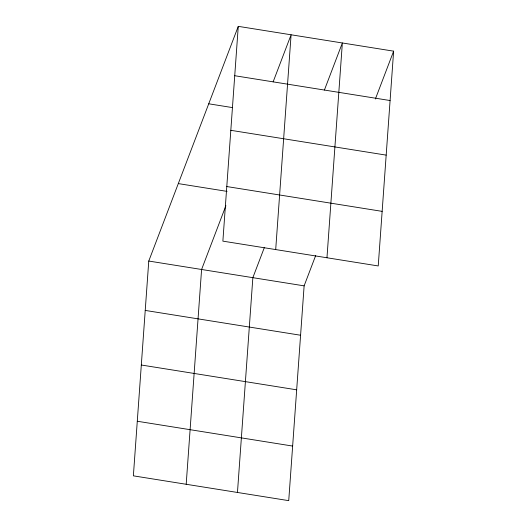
<?xml version="1.0" encoding="UTF-8"?>
<svg xmlns="http://www.w3.org/2000/svg" width="527" height="527" viewBox="0 0 527 527"><rect width="100%" height="100%" fill="white"/><g stroke="black" fill="none" stroke-linecap="round" stroke-linejoin="round"><path stroke-width="0.79" d="M238.27 26.35L222.875 241.142L378.234 265.951L393.629 51.159L238.27 26.35L148.766 261.049L133.371 475.841L288.73 500.65L304.125 285.858L315.706 255.49M186.189 484.273L201.591 269.481L225.912 205.701M237.46 492.462L252.855 277.67L264.442 247.301M275.7 249.574L291.095 34.789L273.138 81.863M326.964 257.762L342.359 42.97L324.408 90.051M375.389 98.997L393.629 51.159M234.732 75.723L390.092 100.538M208.732 103.799L232.302 107.567M230.819 130.314L386.179 155.122M226.788 186.551L382.147 211.367M178.304 183.6L227.065 191.387M148.766 261.049L304.125 285.858M145.228 310.423L300.588 335.238M141.315 365.013L296.675 389.822M137.284 421.251L292.643 446.066"/></g></svg>
